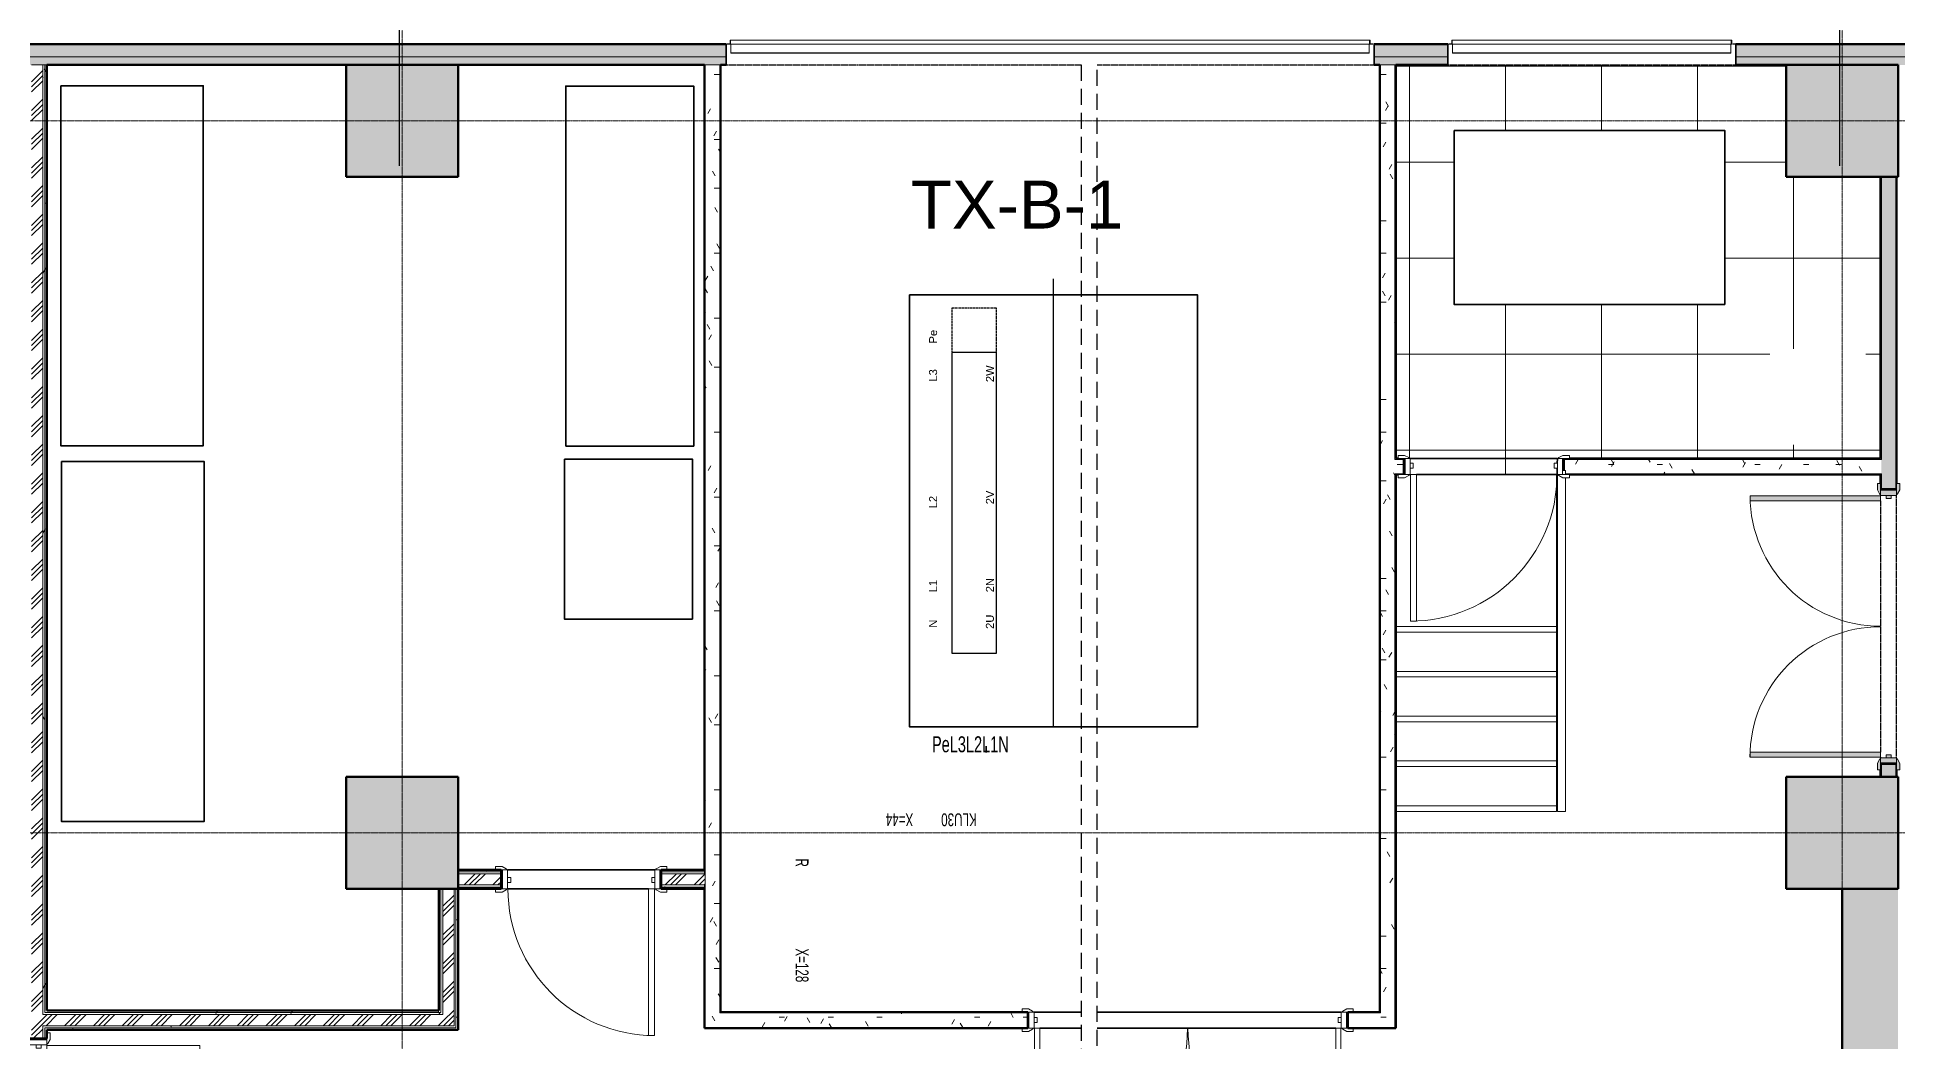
# Model space of a CAD drawing. Header units: millimetres. Extents: x -18178 to 96133, y -22425 to 61598.
# Drawn here: x 45350 to 56978, y 49225 to 55503 of the extents above; entities that cross this region are included whole.
import ezdxf
from ezdxf.enums import TextEntityAlignment as Align

# ---------------------------------------------------------------- set-up
doc = ezdxf.new("R2010")
doc.units = ezdxf.units.MM
for name, pattern in [('Centre', [10, 6, -1.25, 1.5, -1.25]), ('DASHDOT', [25.4, 12.7, -6.35, 0, -6.35]), ('Demolished', [4.8, 3.2, -1.6]), ('Demolished_2_', [7.14375, 4.7625, -2.38125]), ('HIDDEN', [9.525, 6.35, -3.175]), ('HIDDEN2', [0.1875, 0.125, -0.0625]), ('Overhead', [3.96875, 2.38125, -1.5875])]:
    doc.linetypes.add(name, pattern=pattern)
for name, color, linetype, lineweight, true_color in [('A-DOOR', 7, 'Continuous', 9, 0x7f7f7f), ('A-DOOR-FRAM', 7, 'Continuous', 9, 0x7f7f7f), ('A-FLOR', 7, 'Continuous', 9, 0x7f7f7f), ('A-FLOR-PATT', 7, 'Continuous', 9, 0x7f7f7f), ('A-WALL', 7, 'Continuous', 9, 0x7f7f7f), ('A-WALL-PATT', 7, 'Continuous', 18, 0x7f7f7f), ('I-WALL', 7, 'Continuous', 9, 0x7f7f7f), ('S-COLS', 7, 'Continuous', 9, 0x7f7f7f), ('S-STRS', 7, 'Continuous', 9, 0x7f7f7f)]:
    doc.layers.add(name, color=color, linetype=linetype, lineweight=lineweight, true_color=true_color)
for name, color, linetype, lineweight in [('A-FLOR-HRAL', 7, 'Demolished', 9), ('A-GLAZ', 7, 'Continuous', 9), ('E-ELEC-EQPM', 7, 'Continuous', 35), ('S-GRID', 7, 'Continuous', 9)]:
    doc.layers.add(name, color=color, linetype=linetype, lineweight=lineweight)
for name, color, linetype in [('EAE-BB-B-IN-001-KXA 3200A', 30, 'Continuous'), ('eae-bb-mım.', 7, 'Continuous'), ('EAE-LVP-PANEL', 40, 'Continuous'), ('EAE-TX-TRF-B-1', 7, 'Continuous')]:
    doc.layers.add(name, color=color, linetype=linetype)
doc.styles.get("Standard").update_dxf_attribs({"font": 'arial.ttf'})
pattern_1 = [(0, (0, 0), (406.4, 101.6), [33.528, -271.272, 33.528, -271.272, -1625.6]), (0, (0, 0), (406.4, 101.6), [-609.6, 33.528, -576.072, 33.528, -271.272, -711.2]), (0, (0, 0), (406.4, 101.6), [-1524, 33.528, -169.672, 33.528, -474.472]), (120, (152.4, 50.8), (-291.18818, 301.15272), [33.528, -271.272, 33.528, -271.272, -1625.6]), (120, (152.4, 50.8), (-291.18818, 301.15272), [-609.6, 33.528, -576.072, 33.528, -271.272, -711.2]), (120, (152.4, 50.8), (-291.18818, 301.15272), [-1524, 33.528, -169.672, 33.528, -474.472]), (240, (203.2, 254), (-115.21182, -402.75272), [33.528, -271.272, 33.528, -271.272, -1625.6]), (240, (203.2, 254), (-115.21182, -402.75272), [-609.6, 33.528, -576.072, 33.528, -271.272, -711.2]), (240, (203.2, 254), (-115.21182, -402.75272), [-1524, 33.528, -169.672, 33.528, -474.472])]
pattern_2 = [(0, (0, 0), (812.8, 203.2), [67.056, -542.544, 67.056, -542.544, -3251.2]), (0, (0, 0), (812.8, 203.2), [-1219.2, 67.056, -1152.144, 67.056, -542.544, -1422.4]), (0, (0, 0), (812.8, 203.2), [-3048, 67.056, -339.344, 67.056, -948.944]), (120, (304.8, 101.6), (-582.37636, 602.30545), [67.056, -542.544, 67.056, -542.544, -3251.2]), (120, (304.8, 101.6), (-582.37636, 602.30545), [-1219.2, 67.056, -1152.144, 67.056, -542.544, -1422.4]), (120, (304.8, 101.6), (-582.37636, 602.30545), [-3048, 67.056, -339.344, 67.056, -948.944]), (240, (406.4, 508), (-230.42364, -805.50545), [67.056, -542.544, 67.056, -542.544, -3251.2]), (240, (406.4, 508), (-230.42364, -805.50545), [-1219.2, 67.056, -1152.144, 67.056, -542.544, -1422.4]), (240, (406.4, 508), (-230.42364, -805.50545), [-3048, 67.056, -339.344, 67.056, -948.944])]
pattern_3 = [(45, (0, 0), (-89.80256, 89.80256), []), (45, (31.75, 0), (0, 179.60512), []), (45, (-31.75, 0), (0, 179.60512), [])]

# ---------------------------------------------------------------- blocks, each defined once
blk = doc.blocks.new('Double leaf fire resistant solid steel door - 1600W x 2400H mm-1298319-Busbar Distribution First Floor  Layout - Phase 1')
at = {"layer": 'A-DOOR', "lineweight": 18, "true_color": 0xf2f2f2}
h = blk.add_hatch(color=7, dxfattribs=at)
h.paths.add_polyline_path([(817, 58), (817, 865), (785, 865), (785, 50), (817, 50)], flags=0)
h.paths.add_polyline_path([(-785, 58), (-785, 865), (-817, 865), (-817, 50), (-785, 50)], flags=0)
h = blk.add_hatch(color=7, dxfattribs=at)
h.paths.add_polyline_path([(895, 70), (855, 70), (829, 56), (825, 50), (895, 50), (895, 58)], flags=0)
h.paths.add_polyline_path([(-825, 50), (-833, 58), (-855, 70), (-895, 70), (-895, 50)], flags=0)
h = blk.add_hatch(color=7, dxfattribs=at)
h.paths.add_polyline_path([(895, -70), (895, -50), (825, -50), (829, -56), (855, -70)], flags=0)
h.paths.add_polyline_path([(-825, -50), (-895, -50), (-895, -70), (-855, -70), (-829, -56)], flags=0)
at = {"layer": 'A-DOOR-FRAM', "lineweight": 18, "true_color": 0xf2f2f2}
h = blk.add_hatch(color=7, dxfattribs=at)
h.paths.add_polyline_path([(852, 50), (820, 50), (820, -50), (852, -50)], flags=0)
h.paths.add_polyline_path([(-820, 50), (-852, 50), (-852, -50), (-820, -50)], flags=0)
h = blk.add_hatch(color=7, dxfattribs=at)
h.paths.add_polyline_path([(820, -17), (820, 15), (801, 15), (801, -17)], flags=0)
h.paths.add_polyline_path([(-801, -17), (-801, 15), (-820, 15), (-820, -17)], flags=0)
at = {"layer": 'A-DOOR', "color": 254, "true_color": 0xcccccc}
for p, q in [((-785, 865), (-817, 865)), ((-817, 865), (-817, 50)), ((-785, 50), (-785, 865)), ((817, 865), (785, 865)), ((785, 865), (785, 50)), ((817, 50), (817, 865)), ((-855, 70), (-895, 70)), ((-895, 70), (-895, 50)), ((-895, 50), (-825, 50)), ((-829, 56), (-855, 70)), ((-817, 50), (-785, 50)), ((785, 50), (817, 50)), ((825, 50), (895, 50)), ((855, 70), (829, 56)), ((895, 70), (855, 70)), ((895, 50), (895, 70)), ((-895, -50), (-895, -70)), ((-825, -50), (-895, -50)), ((-895, -70), (-855, -70)), ((-855, -70), (-829, -56)), ((895, -50), (825, -50)), ((829, -56), (855, -70)), ((855, -70), (895, -70)), ((895, -70), (895, -50))]:
    blk.add_line(p, q, dxfattribs=at)
at = {"layer": 'A-DOOR', "color": 254, "lineweight": 18, "true_color": 0xcccccc}
for p, q in [((-785, 865), (-817, 865)), ((-817, 865), (-817, 50)), ((-785, 50), (-785, 865)), ((785, 50), (785, 865)), ((785, 865), (817, 865)), ((817, 865), (817, 50)), ((-817, 50), (-785, 50)), ((817, 50), (785, 50))]:
    blk.add_line(p, q, dxfattribs=at)
at = {"layer": 'A-DOOR', "color": 254, "true_color": 0xe5e5e5}
for centre, radius, start, end in [((-817, 50), 816, 360, 90), ((817, 50), 815, 90, 180)]:
    blk.add_arc(centre, radius, start, end, dxfattribs=at)
at = {"layer": 'A-DOOR', "color": 254, "true_color": 0xcccccc}
for centre, start, end in [((-833, 49), 7.125, 60.2551), ((833, 49), 119.7449, 172.875), ((-833, -49), 299.7449, 352.875), ((833, -49), 187.125, 240.2551)]:
    blk.add_arc(centre, 8.06, start, end, dxfattribs=at)
at = {"layer": 'A-DOOR-FRAM', "color": 254, "lineweight": 18, "true_color": 0xcccccc}
for p, q in [((-820, 50), (-852, 50)), ((-852, 50), (-852, -50)), ((-820, -50), (-820, 50)), ((-801, 15), (-820, 15)), ((-820, 15), (-820, -17)), ((-801, -17), (-801, 15)), ((801, 15), (801, -17)), ((820, 15), (801, 15)), ((852, 50), (820, 50)), ((820, 50), (820, -50)), ((820, -17), (820, 15)), ((852, -50), (852, 50)), ((-852, -50), (-820, -50)), ((-820, -17), (-801, -17)), ((801, -17), (820, -17)), ((820, -50), (852, -50))]:
    blk.add_line(p, q, dxfattribs=at)
blk = doc.blocks.new('STR-Conc-Precast Rectangular Column Nwt - 700 x 700 mm-1105278-Busbar Distribution First Floor  Layout - Phase 1')
at = {"layer": 'S-COLS', "lineweight": 35, "true_color": 0xf2f2f2}
blk.add_hatch(color=7, dxfattribs=at).paths.add_polyline_path([(350, 350), (-350, 350), (-350, -350), (350, -350)], flags=0)
at = {"layer": 'S-COLS', "color": 254, "lineweight": 50, "true_color": 0xcccccc}
for p, q in [((350, 350), (-350, 350)), ((-350, 350), (-350, -350)), ((350, -350), (350, 350)), ((-350, -350), (350, -350))]:
    blk.add_line(p, q, dxfattribs=at)
blk = doc.blocks.new('STR-Conc-Precast Rectangular Column Nwt - 700 x 700 mm-835840-Busbar Distribution First Floor  Layout - Phase 1')
at = {"layer": 'S-COLS', "lineweight": 35, "true_color": 0xf2f2f2}
blk.add_hatch(color=7, dxfattribs=at).paths.add_polyline_path([(227, 350), (-350, 350), (-350, -350), (350, -350), (350, 350)], flags=0)
at = {"layer": 'S-COLS', "color": 254, "lineweight": 50, "true_color": 0xcccccc}
for p, q in [((350, 350), (-350, 350)), ((-350, 350), (-350, -350)), ((350, -350), (350, 350)), ((-350, -350), (350, -350))]:
    blk.add_line(p, q, dxfattribs=at)
blk = doc.blocks.new('Double leaf fire resistant solid steel door - 2000W x 2700H mm EI30-1298318-Busbar Distribution First Floor  Layout - Phase 1')
at = {"layer": 'A-DOOR', "color": 253, "lineweight": 18, "true_color": 0xaaaaaa}
for p, q in [((-925, 1015.5), (-957.1, 1015.5)), ((-957, 1015.5), (-957, 60)), ((-925, 60), (-925, 1015.5)), ((925, 60), (925, 1015.5)), ((925, 1015.5), (957, 1015.5)), ((957, 1015.5), (957, 60)), ((-957, 60), (-925, 60)), ((957, 60), (925, 60))]:
    blk.add_line(p, q, dxfattribs=at)
at = {"layer": 'A-DOOR', "color": 253, "true_color": 0xaaaaaa}
for p, q in [((-925, 1015.5), (-957, 1015.5)), ((-957, 1015.5), (-957, 60)), ((-925, 60), (-925, 1015.5)), ((957, 1015.5), (925, 1015.5)), ((925, 1015.5), (925, 60)), ((957, 60), (957, 1015.5)), ((-995, 80), (-1035, 80)), ((-1035, 80), (-1035, 60)), ((-1000, 60), (-965, 60)), ((-969, 66), (-995, 80)), ((-957, 60), (-925, 60)), ((925, 60), (957, 60)), ((965, 60), (1000, 60)), ((995, 80), (969, 66)), ((1035, 80), (995, 80)), ((1035, 60), (1035, 80)), ((-1035, -60), (-1035, -80)), ((-1035, -80), (-995, -80)), ((-965, -60), (-1000, -60)), ((-995, -80), (-969, -66)), ((1000, -60), (965, -60)), ((969, -66), (995, -80)), ((995, -80), (1035, -80)), ((1035, -80), (1035, -60))]:
    blk.add_line(p, q, dxfattribs=at)
for centre, radius, start, end in [((-957.1, 60), 955.5, 360, 90), ((957, 60), 955.5, 90, 180), ((-973, 59), 8.06, 7.12502, 60.25512), ((973, 59), 8.06, 119.74488, 172.87498), ((-973, -59), 8.06, 299.74488, 352.87498), ((973, -59), 8.06, 187.12502, 240.25512)]:
    blk.add_arc(centre, radius, start, end, dxfattribs=at)
at = {"layer": 'A-DOOR-FRAM', "color": 253, "lineweight": 18, "true_color": 0xaaaaaa}
for p, q in [((-960, 60), (-992, 60)), ((-992, 60), (-992, -60)), ((-960, -60), (-960, 60)), ((-941, 25), (-960, 25)), ((-960, 25), (-960, -7)), ((-941, -7), (-941, 25)), ((941, 25), (941, -7)), ((960, 25), (941, 25)), ((992, 60), (960, 60)), ((960, 60), (960, -60)), ((960, -7), (960, 25)), ((992, -60), (992, 60)), ((-992, -60), (-960, -60)), ((-960, -7), (-941, -7)), ((941, -7), (960, -7)), ((960, -60), (992, -60))]:
    blk.add_line(p, q, dxfattribs=at)
blk = doc.blocks.new('Double leaf fire resistant solid steel door - 2000W x 2700H mm EI90-1298330-Busbar Distribution First Floor  Layout - Phase 1')
at = {"layer": 'A-DOOR', "color": 253, "lineweight": 18, "true_color": 0xaaaaaa}
for p, q in [((-925, 1005.5), (-957.1, 1005.5)), ((-957, 1005.5), (-957, 50)), ((-925, 50), (-925, 1005.5)), ((925, 50), (925, 1005.5)), ((925, 1005.5), (957, 1005.5)), ((957, 1005.5), (957, 50)), ((-957, 50), (-925, 50)), ((957, 50), (925, 50))]:
    blk.add_line(p, q, dxfattribs=at)
at = {"layer": 'A-DOOR', "color": 253, "true_color": 0xaaaaaa}
for p, q in [((-925, 1005.5), (-957, 1005.5)), ((-957, 1005.5), (-957, 50)), ((-925, 50), (-925, 1005.5)), ((957, 1005.5), (925, 1005.5)), ((925, 1005.5), (925, 50)), ((957, 50), (957, 1005.5)), ((-995, 70), (-1035, 70)), ((-1035, 70), (-1035, 50)), ((-1000, 50), (-965, 50)), ((-969, 56), (-995, 70)), ((-957, 50), (-925, 50)), ((925, 50), (957, 50)), ((965, 50), (1000, 50)), ((995, 70), (969, 56)), ((1035, 70), (995, 70)), ((1035, 50), (1035, 70)), ((-1035, -50), (-1035, -70)), ((-1035, -70), (-995, -70)), ((-965, -50), (-1000, -50)), ((-995, -70), (-969, -56)), ((1000, -50), (965, -50)), ((969, -56), (995, -70)), ((995, -70), (1035, -70)), ((1035, -70), (1035, -50))]:
    blk.add_line(p, q, dxfattribs=at)
for centre, radius, start, end in [((-957.1, 50), 955.5, 360, 90), ((957, 50), 955.5, 90, 180), ((-973, 49), 8.06, 7.12502, 60.25512), ((973, 49), 8.06, 119.74488, 172.87498), ((-973, -49), 8.06, 299.74488, 352.87498), ((973, -49), 8.06, 187.12502, 240.25512)]:
    blk.add_arc(centre, radius, start, end, dxfattribs=at)
at = {"layer": 'A-DOOR-FRAM', "color": 253, "lineweight": 18, "true_color": 0xaaaaaa}
for p, q in [((-960, 50), (-992, 50)), ((-992, 50), (-992, -50)), ((-960, -50), (-960, 50)), ((-941, 15), (-960, 15)), ((-960, 15), (-960, -17)), ((-941, -17), (-941, 15)), ((941, 15), (941, -17)), ((960, 15), (941, 15)), ((992, 50), (960, 50)), ((960, 50), (960, -50)), ((960, -17), (960, 15)), ((992, -50), (992, 50)), ((-992, -50), (-960, -50)), ((-960, -17), (-941, -17)), ((941, -17), (960, -17)), ((960, -50), (992, -50))]:
    blk.add_line(p, q, dxfattribs=at)
blk = doc.blocks.new('Single leaf fire resistant solid steel door - 1000W x 2700H mm EI30-1314637-Busbar Distribution First Floor  Layout - Phase 1')
at = {"layer": 'A-DOOR', "color": 253, "true_color": 0xaaaaaa}
for p, q in [((-535, 80), (-495, 80)), ((-535, 60), (-535, 80)), ((-465, 60), (-500, 60)), ((-495, 80), (-469, 66)), ((500, 60), (465, 60)), ((469, 66), (495, 80)), ((495, 80), (535, 80)), ((535, 80), (535, 60)), ((-535, -80), (-535, -60)), ((-495, -80), (-535, -80)), ((-500, -60), (-465, -60)), ((-469, -66), (-495, -80)), ((465, -60), (500, -60)), ((495, -80), (469, -66)), ((535, -80), (495, -80)), ((535, -60), (535, -80))]:
    blk.add_line(p, q, dxfattribs=at)
at = {"layer": 'A-DOOR', "color": 253, "lineweight": 18, "true_color": 0xaaaaaa}
for p, q in [((420, -60), (458, -60)), ((420, -976), (420, -60)), ((420, -60), (420, -976)), ((458, -60), (420, -60)), ((458, -60), (458, -976)), ((458, -976), (458, -60)), ((458, -976), (420, -976)), ((420, -976), (458, -976))]:
    blk.add_line(p, q, dxfattribs=at)
at = {"layer": 'A-DOOR', "color": 253, "true_color": 0xaaaaaa}
for centre, radius, start, end in [((-473, 59), 8.06, 7.125, 60.2551), ((473, 59), 8.06, 119.7449, 172.875), ((-473, -59), 8.06, 299.7449, 352.875), ((458, -60), 916, 180, 270), ((473, -59), 8.06, 187.125, 240.2551)]:
    blk.add_arc(centre, radius, start, end, dxfattribs=at)
at = {"layer": 'A-DOOR-FRAM', "color": 253, "lineweight": 18, "true_color": 0xaaaaaa}
for p, q in [((-492, 60), (-460, 60)), ((-492, -60), (-492, 60)), ((-460, 60), (-460, -60)), ((-460, 12), (-441, 12)), ((-460, -20), (-460, 12)), ((-441, 12), (-441, -20)), ((441, 12), (460, 12)), ((441, -20), (441, 12)), ((460, 60), (492, 60)), ((460, -60), (460, 60)), ((460, 12), (460, -20)), ((492, 60), (492, -60)), ((-460, -60), (-492, -60)), ((-441, -20), (-460, -20)), ((460, -20), (441, -20)), ((492, -60), (460, -60))]:
    blk.add_line(p, q, dxfattribs=at)
blk = doc.blocks.new('Single leaf fire resistant solid steel door - 1000W x 2700H mm EI90-1314613-Busbar Distribution First Floor  Layout - Phase 1')
at = {"layer": 'A-DOOR', "color": 253, "lineweight": 18, "true_color": 0xaaaaaa}
for p, q in [((420, 966), (420, 50)), ((458, 966), (420, 966)), ((420, 50), (420, 966)), ((420, 966), (458, 966)), ((458, 50), (458, 966)), ((458, 966), (458, 50)), ((420, 50), (458, 50)), ((458, 50), (420, 50))]:
    blk.add_line(p, q, dxfattribs=at)
at = {"layer": 'A-DOOR', "color": 253, "true_color": 0xaaaaaa}
for p, q in [((-495, 70), (-535, 70)), ((-535, 70), (-535, 50)), ((-535, 50), (-465, 50)), ((-469, 56), (-495, 70)), ((465, 50), (535, 50)), ((495, 70), (469, 56)), ((535, 70), (495, 70)), ((535, 50), (535, 70)), ((-535, -50), (-535, -70)), ((-465, -50), (-535, -50)), ((-535, -70), (-495, -70)), ((-495, -70), (-469, -56)), ((535, -50), (465, -50)), ((469, -56), (495, -70)), ((495, -70), (535, -70)), ((535, -70), (535, -50))]:
    blk.add_line(p, q, dxfattribs=at)
for centre, radius, start, end in [((458, 50), 916, 90, 180), ((-473, 49), 8.06, 7.125, 60.2551), ((473, 49), 8.06, 119.7449, 172.875), ((-473, -49), 8.06, 299.7449, 352.875), ((473, -49), 8.06, 187.125, 240.2551)]:
    blk.add_arc(centre, radius, start, end, dxfattribs=at)
at = {"layer": 'A-DOOR-FRAM', "color": 253, "lineweight": 18, "true_color": 0xaaaaaa}
for p, q in [((-460, 50), (-492, 50)), ((-492, 50), (-492, -50)), ((-460, -50), (-460, 50)), ((-441, 10), (-460, 10)), ((-460, 10), (-460, -22)), ((-441, -22), (-441, 10)), ((460, 10), (441, 10)), ((441, 10), (441, -22)), ((460, 50), (460, -50)), ((492, 50), (460, 50)), ((460, -22), (460, 10)), ((492, -50), (492, 50)), ((-492, -50), (-460, -50)), ((-460, -22), (-441, -22)), ((441, -22), (460, -22)), ((460, -50), (492, -50))]:
    blk.add_line(p, q, dxfattribs=at)
blk = doc.blocks.new('L01_Grilled Window - 4300x4000mm-958528-Busbar Distribution First Floor  Layout - Phase 1')
at = {"layer": 'A-GLAZ', "color": 253, "lineweight": 18, "true_color": 0xaaaaaa}
for p, q in [((-1997, 90), (-2000, 90)), ((-2000, 90), (-2000, 65)), ((-1997, 65), (-1997, 90)), ((1997, 90), (-1997, 90)), ((-1995, 11), (-1995, 65)), ((-1995, 65), (1995, 65)), ((-1995, 8), (-1995, 11)), ((-1995, 11), (1995, 11)), ((-1995, 8), (1995, 8)), ((1995, 65), (1995, 11)), ((1995, 11), (1995, 8)), ((1997, 90), (1997, 65)), ((2000, 90), (1997, 90)), ((2000, 65), (2000, 90))]:
    blk.add_line(p, q, dxfattribs=at)
blk = doc.blocks.new('L01_Grilled Window - 1750x3050mm-958661-Busbar Distribution First Floor  Layout - Phase 1')
at = {"layer": 'A-GLAZ', "color": 253, "lineweight": 18, "true_color": 0xaaaaaa}
for p, q in [((-875, -90), (-875, -65)), ((-872, -90), (-875, -90)), ((-872, -65), (-872, -90)), ((872, -90), (-872, -90)), ((-870, -11), (-870, -8)), ((870, -8), (-870, -8)), ((-870, -65), (-870, -11)), ((870, -11), (-870, -11)), ((870, -65), (-870, -65)), ((870, -8), (870, -11)), ((870, -11), (870, -65)), ((872, -90), (872, -65)), ((875, -90), (872, -90)), ((875, -65), (875, -90))]:
    blk.add_line(p, q, dxfattribs=at)
blk = doc.blocks.new('Railing - Railing-1463053-Busbar Distribution First Floor  Layout - Phase 1')
at = {"layer": 'A-FLOR-HRAL', "color": 253, "linetype": 'Continuous', "true_color": 0xaaaaaa}
for p, q in [((64820, 52122), (64820, 52846)), ((64852, 52871), (64870, 52871)), ((64870, 52846), (64870, 52871)), ((64870, 52122), (64870, 52826)), ((64820, 51861), (64820, 52122)), ((64870, 51861), (64870, 52122)), ((64820, 50741), (64820, 51861)), ((64870, 50741), (64870, 51861)), ((64870, 50741), (64820, 50741))]:
    blk.add_line(p, q, dxfattribs=at)
blk = doc.blocks.new('IL021-ARP-ZZ-XX-M3-J-A-0001_rvt-1-Busbar Distribution First Floor  Layout - Phase 1')
at = {"layer": 'A-FLOR-PATT', "true_color": 0xd2d2d2}
h = blk.add_hatch(dxfattribs=at)
h.set_pattern_fill('FP_4', color=254, style=0, pattern_type=2)
h.set_pattern_definition([(270, (65325, 54121), (600, 4e-14), []), (0, (65325, 54121), (0, 600), [])])
h.paths.add_polyline_path([(64801, 52846), (64818, 52846), (64819, 52886), (64801, 52886), (64801, 52918), (64819, 52918), (64820, 52946), (64825, 52946), (64829, 52952), (64855, 52966), (64895, 52966), (64895, 52946), (66840, 52946), (66840, 54706), (66249, 54706), (66249, 55406), (63810, 55404), (63810, 52946), (63825, 52946), (63825, 52966), (63868, 52964), (63891, 52952), (63895, 52946), (63900, 52946), (63902, 52918), (63919, 52918), (63919, 52886), (63900, 52886), (63902, 52846), (64349, 52846)], flags=0)
h.paths.add_polyline_path([(66148, 53031), (66148, 53631), (66748, 53631), (66748, 53031)], flags=0)
h.paths.add_polyline_path([(64349, 53909), (64174, 53909), (64174, 54996), (65866, 54996), (65866, 53909), (64424, 53909)], flags=0)
at = {"layer": 'A-WALL-PATT', "lineweight": 25, "true_color": 0xf2f2f2}
h = blk.add_hatch(color=7, dxfattribs=at)
h.paths.add_polyline_path([(68450, 55456), (68530, 55456), (68530, 55536), (65935, 55536), (65935, 55456), (67085, 55456)], flags=0)
h.paths.add_polyline_path([(64135, 55456), (64135, 55536), (63675, 55536), (63675, 55456), (64007, 55456)], flags=0)
h.paths.add_polyline_path([(58878, 55456), (59625, 55456), (59625, 55536), (46975, 55536), (46975, 55456), (56142, 55456)], flags=0)
h.paths.add_polyline_path([(44516, 55456), (45025, 55456), (45025, 55536), (10025, 55536), (10025, 55456), (43832, 55456)], flags=0)
at = {"layer": 'A-WALL-PATT', "lineweight": 5, "true_color": 0xf2f2f2}
h = blk.add_hatch(color=7, dxfattribs=at)
h.paths.add_polyline_path([(68400, 55406), (68450, 55406), (68450, 55456), (65935, 55456), (65935, 55406), (67085, 55406)], flags=0)
h.paths.add_polyline_path([(63715, 55406), (64135, 55406), (64135, 55456), (63675, 55456), (63675, 55406), (63710, 55406)], flags=0)
h.paths.add_polyline_path([(59495, 55406), (59625, 55406), (59625, 55456), (46975, 55456), (46975, 55406), (59490, 55406)], flags=0)
h.paths.add_polyline_path([(43540, 55406), (45025, 55406), (45025, 55456), (10075, 55456), (10075, 55406), (42465, 55406)], flags=0)
at = {"layer": 'A-WALL-PATT', "lineweight": 9, "true_color": 0xd2d2d2}
h = blk.add_hatch(dxfattribs=at)
h.set_pattern_fill('FP_3', color=254, style=0, pattern_type=2)
h.set_pattern_definition(pattern_3)
h.paths.add_polyline_path([(55285, 44611), (55355, 44611), (55355, 47171), (55285, 47171), (55285, 44623)], flags=0)
h.paths.add_polyline_path([(55355, 47241), (55355, 47316), (55285, 47316), (55285, 47241)], flags=0)
h.paths.add_polyline_path([(55285, 49321), (55355, 49321), (55355, 55406), (55285, 55406), (55285, 49418)], flags=0)
at = {"layer": 'A-WALL-PATT', "lineweight": 9, "true_color": 0xaaaaaa}
h = blk.add_hatch(dxfattribs=at)
h.set_pattern_fill('FP_2', color=253, style=0, pattern_type=2)
h.set_pattern_definition(pattern_2)
h.paths.add_polyline_path([(55367, 44623), (55367, 47158), (55355, 47158), (55355, 44623)], flags=0)
h.paths.add_polyline_path([(55367, 47253), (55367, 47316), (55355, 47316), (55355, 47253)], flags=0)
h.paths.add_polyline_path([(55355, 49321), (55367, 49321), (55367, 49401), (55355, 49401)], flags=0)
h.paths.add_polyline_path([(55367, 49471), (55367, 55406), (55355, 55406), (55355, 49471)], flags=0)
h = blk.add_hatch(dxfattribs=at)
h.set_pattern_fill('FP_2', color=253, style=0, pattern_type=2)
h.set_pattern_definition(pattern_2)
h.paths.add_polyline_path([(55380, 44636), (55380, 47146), (55367, 47146), (55367, 44636)], flags=0)
h.paths.add_polyline_path([(55367, 47266), (55380, 47266), (55379, 47316), (55367, 47316)], flags=0)
h.paths.add_polyline_path([(55380, 49321), (55380, 49388), (55367, 49388), (55367, 49321)], flags=0)
h.paths.add_polyline_path([(55380, 49483), (55380, 55406), (55367, 55406), (55367, 49483)], flags=0)
at = {"layer": 'A-WALL-PATT', "lineweight": 9, "true_color": 0xd2d2d2}
h = blk.add_hatch(dxfattribs=at)
h.set_pattern_fill('FP_1', color=254, style=0, pattern_type=2)
h.set_pattern_definition(pattern_1)
h.paths.add_polyline_path([(59562, 49481), (59585, 49481), (59585, 55406), (59495, 55406), (59495, 49481)], flags=0)
h = blk.add_hatch(dxfattribs=at)
h.set_pattern_fill('FP_1', color=254, style=0, pattern_type=2)
h.set_pattern_definition(pattern_1)
h.paths.add_polyline_path([(63805, 49391), (63805, 55406), (63715, 55406), (63715, 49391)], flags=0)
at = {"layer": 'A-WALL-PATT', "lineweight": 5, "true_color": 0xf2f2f2}
h = blk.add_hatch(color=7, dxfattribs=at)
h.paths.add_polyline_path([(66845, 50956), (66935, 50956), (66935, 51036), (66845, 51036)], flags=0)
h.paths.add_polyline_path([(66845, 52756), (66935, 52756), (66935, 54706), (66845, 54706), (66845, 52851)], flags=0)
at = {"layer": 'A-WALL-PATT', "lineweight": 9, "true_color": 0xd2d2d2}
h = blk.add_hatch(dxfattribs=at)
h.set_pattern_fill('FP_1', color=254, style=0, pattern_type=2)
h.set_pattern_definition(pattern_1)
h.paths.add_polyline_path([(66845, 52851), (66845, 52941), (64860, 52941), (64860, 52871), (64870, 52871), (64870, 52851), (66840, 52851)], flags=0)
h.paths.add_polyline_path([(63810, 52851), (63860, 52851), (63860, 52941), (63805, 52941), (63805, 52851)], flags=0)
at = {"layer": 'A-WALL-PATT', "lineweight": 9, "true_color": 0xaaaaaa}
h = blk.add_hatch(dxfattribs=at)
h.set_pattern_fill('FP_2', color=253, style=0, pattern_type=2)
h.set_pattern_definition(pattern_2)
h.paths.add_polyline_path([(58194, 50363), (58220, 50363), (58220, 50376), (57950, 50376), (57950, 50363)], flags=0)
h.paths.add_polyline_path([(59220, 50363), (59490, 50363), (59490, 50376), (59220, 50376)], flags=0)
h = blk.add_hatch(dxfattribs=at)
h.set_pattern_fill('FP_2', color=253, style=0, pattern_type=2)
h.set_pattern_definition(pattern_2)
h.paths.add_polyline_path([(57950, 50351), (58220, 50351), (58220, 50363), (57950, 50363)], flags=0)
h.paths.add_polyline_path([(59490, 50351), (59490, 50363), (59220, 50363), (59220, 50351)], flags=0)
at = {"layer": 'A-WALL-PATT', "lineweight": 9, "true_color": 0xd2d2d2}
h = blk.add_hatch(dxfattribs=at)
h.set_pattern_fill('FP_3', color=254, style=0, pattern_type=2)
h.set_pattern_definition(pattern_3)
h.paths.add_polyline_path([(58194, 50281), (58220, 50281), (58220, 50351), (57950, 50351), (57950, 50281)], flags=0)
h.paths.add_polyline_path([(59490, 50281), (59495, 50281), (59495, 50351), (59220, 50351), (59220, 50281)], flags=0)
at = {"layer": 'A-WALL-PATT', "lineweight": 9, "true_color": 0xaaaaaa}
h = blk.add_hatch(dxfattribs=at)
h.set_pattern_fill('FP_2', color=253, style=0, pattern_type=2)
h.set_pattern_definition(pattern_2)
h.paths.add_polyline_path([(57830, 49483), (57842, 49483), (57841, 50256), (57830, 50256), (57830, 49496)], flags=0)
h = blk.add_hatch(dxfattribs=at)
h.set_pattern_fill('FP_2', color=253, style=0, pattern_type=2)
h.set_pattern_definition(pattern_2)
h.paths.add_polyline_path([(57842, 49471), (57855, 49471), (57854, 50256), (57842, 50256), (57842, 49483)], flags=0)
at = {"layer": 'A-WALL-PATT', "lineweight": 9, "true_color": 0xd2d2d2}
h = blk.add_hatch(dxfattribs=at)
h.set_pattern_fill('FP_3', color=254, style=0, pattern_type=2)
h.set_pattern_definition(pattern_3)
h.paths.add_polyline_path([(57925, 49401), (57923, 50256), (57855, 50256), (57855, 49401)], flags=0)
at = {"layer": 'A-WALL-PATT', "lineweight": 9, "true_color": 0xaaaaaa}
h = blk.add_hatch(dxfattribs=at)
h.set_pattern_fill('FP_2', color=253, style=0, pattern_type=2)
h.set_pattern_definition(pattern_2)
h.paths.add_polyline_path([(57937, 49376), (57950, 49376), (57950, 50256), (57937, 50256), (57937, 49388)], flags=0)
h = blk.add_hatch(dxfattribs=at)
h.set_pattern_fill('FP_2', color=253, style=0, pattern_type=2)
h.set_pattern_definition(pattern_2)
h.paths.add_polyline_path([(59220, 50268), (59490, 50268), (59490, 50281), (59220, 50281)], flags=0)
h.paths.add_polyline_path([(58194, 50268), (58220, 50268), (58220, 50281), (57950, 50281), (57950, 50268)], flags=0)
h = blk.add_hatch(dxfattribs=at)
h.set_pattern_fill('FP_2', color=253, style=0, pattern_type=2)
h.set_pattern_definition(pattern_2)
h.paths.add_polyline_path([(58220, 50256), (58220, 50268), (57950, 50268), (57950, 50256), (58194, 50256)], flags=0)
h.paths.add_polyline_path([(59490, 50256), (59490, 50268), (59220, 50268), (59220, 50256)], flags=0)
at = {"layer": 'A-WALL-PATT', "lineweight": 25, "true_color": 0xf2f2f2}
blk.add_hatch(color=7, dxfattribs=at).paths.add_polyline_path([(66600, 44956), (66950, 44956), (66950, 50256), (66600, 50256), (66600, 45676)], flags=0)
at = {"layer": 'A-WALL-PATT', "lineweight": 9, "true_color": 0xd2d2d2}
h = blk.add_hatch(dxfattribs=at)
h.set_pattern_fill('FP_3', color=254, style=0, pattern_type=2)
h.set_pattern_definition(pattern_3)
h.paths.add_polyline_path([(55355, 49401), (57855, 49401), (57855, 49471), (55355, 49471), (55355, 49418)], flags=0)
at = {"layer": 'A-WALL-PATT', "lineweight": 9, "true_color": 0xaaaaaa}
h = blk.add_hatch(dxfattribs=at)
h.set_pattern_fill('FP_2', color=253, style=0, pattern_type=2)
h.set_pattern_definition(pattern_2)
h.paths.add_polyline_path([(57842, 49471), (57842, 49483), (55367, 49483), (55367, 49471), (57830, 49471)], flags=0)
h = blk.add_hatch(dxfattribs=at)
h.set_pattern_fill('FP_2', color=253, style=0, pattern_type=2)
h.set_pattern_definition(pattern_2)
h.paths.add_polyline_path([(57830, 49483), (57830, 49496), (55380, 49496), (55380, 49483), (57510, 49483)], flags=0)
at = {"layer": 'A-WALL-PATT', "lineweight": 9, "true_color": 0xd2d2d2}
h = blk.add_hatch(dxfattribs=at)
h.set_pattern_fill('FP_1', color=254, style=0, pattern_type=2)
h.set_pattern_definition(pattern_1)
h.paths.add_polyline_path([(63510, 49391), (63715, 49391), (63715, 49481), (63510, 49481), (63510, 49418)], flags=0)
h.paths.add_polyline_path([(60246, 49391), (61510, 49391), (61510, 49481), (59495, 49481), (59495, 49391), (59562, 49391)], flags=0)
at = {"layer": 'A-WALL-PATT', "lineweight": 9, "true_color": 0xaaaaaa}
h = blk.add_hatch(dxfattribs=at)
h.set_pattern_fill('FP_2', color=253, style=0, pattern_type=2)
h.set_pattern_definition(pattern_2)
h.paths.add_polyline_path([(57830, 49388), (57925, 49388), (57925, 49401), (55367, 49401), (55367, 49388), (57510, 49388)], flags=0)
h = blk.add_hatch(dxfattribs=at)
h.set_pattern_fill('FP_2', color=253, style=0, pattern_type=2)
h.set_pattern_definition(pattern_2)
h.paths.add_polyline_path([(57830, 49376), (57937, 49376), (57937, 49388), (55380, 49388), (55380, 49376), (57510, 49376)], flags=0)
at = {"layer": 'I-WALL', "lineweight": 25, "true_color": 0xf2f2f2}
h = blk.add_hatch(color=7, dxfattribs=at)
h.paths.add_polyline_path([(66840, 50956), (66845, 50956), (66845, 51036), (66840, 51036), (66840, 51001)], flags=0)
h.paths.add_polyline_path([(66840, 52756), (66845, 52756), (66845, 52851), (66840, 52851), (66840, 52791)], flags=0)
h.paths.add_polyline_path([(66840, 52941), (66845, 52941), (66845, 54706), (66840, 54706), (66840, 52946)], flags=0)
at = {"layer": 'I-WALL', "lineweight": 5, "true_color": 0xf2f2f2}
h = blk.add_hatch(color=7, dxfattribs=at)
h.paths.add_polyline_path([(66935, 50956), (66940, 50956), (66940, 51036), (66935, 51036), (66935, 51001)], flags=0)
h.paths.add_polyline_path([(66940, 52756), (66940, 54706), (66935, 54706), (66935, 52756)], flags=0)
at = {"layer": 'A-FLOR', "color": 253, "lineweight": 35, "true_color": 0xaaaaaa}
for p, q in [((66249, 54706), (66249, 55406)), ((64819, 52918), (64820, 52946)), ((63940, 52846), (64818, 52846)), ((64818, 52846), (64819, 52886)), ((58260, 50376), (59180, 50376)), ((59140, 50256), (58260, 50256)), ((61550, 49486), (61845, 49486)), ((61945, 49486), (63470, 49486)), ((61553, 49386), (61550, 49386)), ((61845, 49386), (61585, 49386)), ((63435, 49386), (61945, 49386)), ((63470, 49386), (63467, 49386))]:
    blk.add_line(p, q, dxfattribs=at)
at = {"layer": 'A-WALL', "color": 254, "lineweight": 50, "true_color": 0xcccccc}
for p, q in [((59625, 55536), (46975, 55536)), ((64135, 55536), (63675, 55536)), ((68530, 55536), (65935, 55536)), ((55380, 55406), (57250, 55406)), ((57950, 55406), (59490, 55406)), ((59590, 55406), (59625, 55406)), ((63675, 55406), (63710, 55406)), ((63810, 55406), (64135, 55406)), ((65935, 55406), (66250, 55406))]:
    blk.add_line(p, q, dxfattribs=at)
at = {"layer": 'A-WALL', "color": 254, "lineweight": 35, "true_color": 0xe5e5e5}
for p, q in [((59625, 55471), (59625, 55536)), ((59625, 55456), (59625, 55471)), ((63675, 55536), (63675, 55471)), ((63675, 55471), (63675, 55456)), ((64135, 55471), (64135, 55536)), ((64135, 55456), (64135, 55471)), ((65935, 55536), (65935, 55471)), ((65935, 55471), (65935, 55456)), ((59625, 55406), (59625, 55456)), ((63675, 55456), (63675, 55406)), ((64135, 55406), (64135, 55456)), ((65935, 55456), (65935, 55406))]:
    blk.add_line(p, q, dxfattribs=at)
at = {"layer": 'A-WALL', "color": 253, "linetype": 'Demolished_2_', "lineweight": 25, "true_color": 0xaaaaaa}
for p, q in [((59655, 55536), (59625, 55536)), ((63675, 55536), (63645, 55536)), ((64165, 55536), (64135, 55536)), ((65935, 55536), (65905, 55536)), ((59625, 55406), (61845, 55406)), ((61945, 55406), (63675, 55406)), ((64135, 55406), (65935, 55406))]:
    blk.add_line(p, q, dxfattribs=at)
at = {"layer": 'A-WALL', "color": 253, "linetype": 'Demolished_2_', "true_color": 0xaaaaaa}
for p, q in [((59625, 55536), (59625, 55456)), ((63675, 55456), (63675, 55536)), ((64135, 55536), (64135, 55456)), ((65935, 55456), (65935, 55536)), ((59625, 55456), (59625, 55406)), ((63675, 55406), (63675, 55456)), ((64135, 55456), (64135, 55406)), ((65935, 55406), (65935, 55456))]:
    blk.add_line(p, q, dxfattribs=at)
at = {"layer": 'A-WALL', "color": 254, "lineweight": 18, "true_color": 0xcccccc}
for p, q in [((59625, 55456), (46975, 55456)), ((64135, 55456), (63675, 55456)), ((68450, 55456), (65935, 55456)), ((66845, 52941), (66845, 54706)), ((66935, 52756), (66935, 54706)), ((66845, 52756), (66845, 52851)), ((66845, 50956), (66845, 51036)), ((66935, 50956), (66935, 51036))]:
    blk.add_line(p, q, dxfattribs=at)
at = {"layer": 'A-WALL', "color": 253, "lineweight": 18, "true_color": 0xaaaaaa}
for p, q in [((55355, 55406), (55285, 55406)), ((55367, 55406), (55355, 55406)), ((55355, 55406), (55355, 49471)), ((55380, 55406), (55367, 55406)), ((55367, 55406), (55367, 49483)), ((59495, 55406), (59490, 55406)), ((59495, 50351), (59495, 55406)), ((59585, 55406), (59495, 55406)), ((59590, 55406), (59585, 55406)), ((59585, 49486), (59585, 55406)), ((63715, 55406), (63710, 55406)), ((63715, 49481), (63715, 55406)), ((63805, 55406), (63715, 55406)), ((63810, 55406), (63805, 55406)), ((63805, 52941), (63805, 55406)), ((63805, 52941), (63810, 52941)), ((63810, 52941), (63805, 52941)), ((63810, 52941), (63860, 52941)), ((64860, 52941), (66840, 52941)), ((66845, 52941), (66840, 52941)), ((63810, 52851), (63805, 52851)), ((63805, 49391), (63805, 52851)), ((63805, 52851), (63810, 52851)), ((63810, 52851), (63860, 52851)), ((64870, 52851), (66840, 52851)), ((66840, 52851), (66845, 52851)), ((58220, 50363), (57950, 50363)), ((58220, 50351), (57950, 50351)), ((59490, 50363), (59220, 50363)), ((59490, 50351), (59220, 50351)), ((59490, 50363), (59490, 50376)), ((59490, 50351), (59490, 50363)), ((59495, 50351), (59490, 50351)), ((59495, 50281), (59495, 50351)), ((59495, 50351), (59495, 50281)), ((57842, 49483), (57842, 50256)), ((57855, 49471), (57855, 50256)), ((57925, 49401), (57925, 50256)), ((57937, 49388), (57937, 50256)), ((58220, 50281), (57950, 50281)), ((58220, 50268), (57950, 50268)), ((59490, 50281), (59220, 50281)), ((59490, 50268), (59220, 50268)), ((59495, 50281), (59490, 50281)), ((59490, 50268), (59490, 50281)), ((59490, 50256), (59490, 50268)), ((59495, 49486), (59495, 50281)), ((55355, 49471), (55367, 49471)), ((55367, 49483), (55380, 49483)), ((55367, 49471), (55380, 49471)), ((55380, 49483), (57830, 49483)), ((55380, 49471), (57830, 49471)), ((57842, 49483), (57830, 49483)), ((57842, 49471), (57830, 49471)), ((57855, 49471), (57842, 49471)), ((59495, 49481), (59495, 49486)), ((59495, 49391), (59495, 49481)), ((59585, 49481), (59585, 49486)), ((59585, 49481), (61510, 49481)), ((63510, 49481), (63710, 49481)), ((63715, 49481), (63710, 49481)), ((55355, 49401), (55367, 49401)), ((55355, 49401), (55355, 49321)), ((55367, 49401), (55380, 49401)), ((55367, 49388), (55380, 49388)), ((55367, 49388), (55367, 49321)), ((55380, 49401), (57830, 49401)), ((55380, 49388), (57830, 49388)), ((57855, 49401), (57830, 49401)), ((57925, 49388), (57830, 49388)), ((57925, 49401), (57855, 49401)), ((57937, 49388), (57925, 49388)), ((59495, 49391), (61510, 49391)), ((63510, 49391), (63710, 49391)), ((63715, 49391), (63710, 49391)), ((63805, 49391), (63715, 49391))]:
    blk.add_line(p, q, dxfattribs=at)
at = {"layer": 'I-WALL', "color": 253, "lineweight": 50, "true_color": 0xaaaaaa}
for p, q in [((55380, 49496), (55380, 55406)), ((59490, 55406), (59490, 50376)), ((59590, 49486), (59590, 55406)), ((63710, 55406), (63710, 49486)), ((63810, 52946), (63810, 55406)), ((63825, 52946), (63810, 52946)), ((63860, 52846), (63860, 52946)), ((64860, 52946), (64860, 52871)), ((66840, 52946), (64895, 52946)), ((63810, 49386), (63810, 52846)), ((63810, 52846), (63825, 52846)), ((64895, 52846), (66840, 52846)), ((58220, 50376), (57950, 50376)), ((58220, 50256), (58220, 50376)), ((59490, 50376), (59220, 50376)), ((59220, 50376), (59220, 50256)), ((57830, 50256), (57830, 49496)), ((57950, 50256), (58220, 50256)), ((57950, 49376), (57950, 50256)), ((59220, 50256), (59490, 50256)), ((59490, 50256), (59490, 49486)), ((57830, 49496), (55380, 49496)), ((59490, 49486), (59490, 49391)), ((61510, 49486), (59590, 49486)), ((61510, 49386), (61510, 49486)), ((63710, 49486), (63510, 49486)), ((63510, 49486), (63510, 49386)), ((55260, 49321), (55380, 49321)), ((55380, 49376), (57830, 49376)), ((55380, 49321), (55380, 49376)), ((57830, 49376), (57937, 49376)), ((57937, 49376), (57950, 49376)), ((59490, 49391), (59490, 49386)), ((59490, 49386), (61510, 49386)), ((63510, 49386), (63710, 49386)), ((63710, 49386), (63805, 49386)), ((63805, 49386), (63810, 49386))]:
    blk.add_line(p, q, dxfattribs=at)
at = {"layer": 'I-WALL', "color": 254, "linetype": 'HIDDEN2', "lineweight": 25, "ltscale": 800, "true_color": 0xcccccc}
for p, q in [((61845, 55406), (61845, 44626)), ((61945, 44626), (61945, 55406))]:
    blk.add_line(p, q, dxfattribs=at)
at = {"layer": 'I-WALL', "color": 254, "lineweight": 50, "true_color": 0xcccccc}
for p, q in [((66840, 54706), (66840, 52946)), ((66940, 52791), (66940, 54706)), ((66840, 52846), (66840, 52791)), ((66840, 51001), (66840, 50956)), ((66940, 50956), (66940, 51001)), ((66600, 50256), (66600, 45776))]:
    blk.add_line(p, q, dxfattribs=at)
at = {"layer": 'I-WALL', "color": 253, "lineweight": 35, "true_color": 0xaaaaaa}
for p, q in [((63900, 52946), (64820, 52946)), ((64820, 52846), (63940, 52846))]:
    blk.add_line(p, q, dxfattribs=at)
at = {"layer": 'I-WALL', "color": 254, "lineweight": 35, "true_color": 0xe5e5e5}
for p, q in [((66840, 52756), (66845, 52756)), ((66845, 52756), (66935, 52756)), ((66935, 52756), (66940, 52756)), ((66845, 51036), (66840, 51036)), ((66935, 51036), (66845, 51036)), ((66940, 51036), (66935, 51036))]:
    blk.add_line(p, q, dxfattribs=at)
at = {"layer": 'I-WALL', "color": 253, "linetype": 'Demolished_2_', "lineweight": 25, "true_color": 0xaaaaaa}
for p, q in [((66840, 52716), (66840, 52713)), ((66840, 52681), (66840, 51111)), ((66940, 51076), (66940, 52716)), ((66840, 51079), (66840, 51076))]:
    blk.add_line(p, q, dxfattribs=at)
at = {"layer": 'I-WALL', "color": 253, "linetype": 'Demolished_2_', "true_color": 0xaaaaaa}
for p, q in [((66935, 52756), (66845, 52756)), ((66845, 51036), (66935, 51036))]:
    blk.add_line(p, q, dxfattribs=at)
at = {"layer": 'S-GRID', "color": 253, "linetype": 'Centre', "lineweight": 18, "true_color": 0xaaaaaa}
for p, q in [((57600, -7279), (57600, 59074)), ((66600, -7279), (66600, 59074)), ((80163, 55056), (-5598, 55056)), ((80163, 50606), (-5598, 50606))]:
    blk.add_line(p, q, dxfattribs=at)
at = {"layer": 'S-STRS', "color": 253, "true_color": 0xaaaaaa}
for p, q in [((64815, 52846), (63940, 52846)), ((64815, 51861), (64815, 52846)), ((63810, 51861), (64815, 51861)), ((64815, 51581), (64815, 51861)), ((63810, 51581), (64815, 51581)), ((64815, 51301), (64815, 51581)), ((63810, 51301), (64815, 51301)), ((64815, 51021), (64815, 51301)), ((63810, 51021), (64815, 51021)), ((64815, 50741), (64815, 51021)), ((63810, 50741), (64815, 50741))]:
    blk.add_line(p, q, dxfattribs=at)
at = {"layer": 'S-STRS', "color": 253, "linetype": 'Overhead', "true_color": 0xaaaaaa}
for p, q in [((63810, 51896), (64815, 51896)), ((63810, 51616), (64815, 51616)), ((63810, 51336), (64815, 51336)), ((63810, 51056), (64815, 51056)), ((63810, 50776), (64815, 50776))]:
    blk.add_line(p, q, dxfattribs=at)
at = {"color": 253, "linetype": 'Demolished_2_', "lineweight": 9, "true_color": 0xaaaaaa}
for name, p in [('L01_Grilled Window - 4300x4000mm-958528-Busbar Distribution First Floor  Layout - Phase 1', (61650, 55471)), ('Railing - Railing-1463053-Busbar Distribution First Floor  Layout - Phase 1', (0, 0)), ('Single leaf fire resistant solid steel door - 1000W x 2700H mm EI30-1314637-Busbar Distribution First Floor  Layout - Phase 1', (58720, 50316))]:
    blk.add_blockref(name, p, dxfattribs=at)
for name, p, rotation in [('L01_Grilled Window - 1750x3050mm-958661-Busbar Distribution First Floor  Layout - Phase 1', (65035, 55471), 180), ('STR-Conc-Precast Rectangular Column Nwt - 700 x 700 mm-835840-Busbar Distribution First Floor  Layout - Phase 1', (57600, 55056), 180), ('STR-Conc-Precast Rectangular Column Nwt - 700 x 700 mm-835840-Busbar Distribution First Floor  Layout - Phase 1', (66600, 55056), 180), ('Single leaf fire resistant solid steel door - 1000W x 2700H mm EI90-1314613-Busbar Distribution First Floor  Layout - Phase 1', (64360, 52896), 180), ('Double leaf fire resistant solid steel door - 1600W x 2400H mm-1298319-Busbar Distribution First Floor  Layout - Phase 1', (66890, 51896), 90), ('STR-Conc-Precast Rectangular Column Nwt - 700 x 700 mm-1105278-Busbar Distribution First Floor  Layout - Phase 1', (57600, 50606), 180), ('STR-Conc-Precast Rectangular Column Nwt - 700 x 700 mm-835840-Busbar Distribution First Floor  Layout - Phase 1', (66600, 50606), 180), ('Double leaf fire resistant solid steel door - 2000W x 2700H mm EI90-1298330-Busbar Distribution First Floor  Layout - Phase 1', (62510, 49436), 180), ('Double leaf fire resistant solid steel door - 2000W x 2700H mm EI30-1298318-Busbar Distribution First Floor  Layout - Phase 1', (55320, 48321), 270)]:
    blk.add_blockref(name, p, dxfattribs=dict(at, rotation=rotation))
blk = doc.blocks.new('TX-1- 1600KVA')
at = {"color": 0, "linetype": 'DASHDOT'}
blk.add_line((-1280, 0), (1280, 0), dxfattribs=at)
at = {"color": 0}
for s, p in [('2U', (-743, 398, 2090)), ('2N', (-514, 398, 2090)), ('2V', (34, 398, 2090)), ('2W', (807, 398, 2090))]:
    blk.add_text(s, height=50, dxfattribs=at).set_placement(p, align=Align.MIDDLE)
blk = doc.blocks.new('TR-COVER-TR71')
at = {"color": 0}
blk.add_line((-1400, 0), (1400, 0), dxfattribs=at)
at = {"color": 0, "elevation": 2705}
blk.add_lwpolyline([(-940, 356), (940, 356), (940, 636), (-940, 636)], close=True, dxfattribs=at)
at = {"color": 0, "linetype": 'HIDDEN', "elevation": 2705}
blk.add_lwpolyline([(-940, 356), (1217, 356), (1217, 636), (-940, 636)], close=True, dxfattribs=at)
at = {"color": 4, "extrusion": (0, -1, -4.79626e-16)}
for centre in [(-1540, 3022, -421), (-1540, 2833, -421)]:
    blk.add_circle(centre, 20.1, dxfattribs=at)
at = {"color": 0}
blk.add_blockref('TX-1- 1600KVA', (0, 0), dxfattribs=at)
for s, p in [('N', (-780, 728, 2706)), ('L1', (-559, 728, 2706)), ('L2', (-34, 728, 2706)), ('L3', (758, 728, 2706)), ('Pe', (996, 728, 2706))]:
    blk.add_text(s, height=50, dxfattribs=at).set_placement(p)

msp = doc.modelspace()

# ---------------------------------------------------------------- linework, layer by layer
at = {"layer": 'E-ELEC-EQPM'}
for points in [[(45497.50043, 55200.27204), (46387.50043, 55200.27204), (46387.50043, 52950.27204), (45497.50043, 52950.27204)], [(48652.84844, 52948.1171), (49452.84844, 52948.1171), (49452.84844, 55198.1171), (48652.84844, 55198.1171)], [(54204.26303, 54920.50473), (55896.26303, 54920.50473), (55896.26303, 53833.50473), (54204.26303, 53833.50473)], [(50801.67563, 53892.9097), (52601.67563, 53892.9097), (52601.67563, 51192.9097), (50801.67563, 51192.9097)], [(45502.50043, 52851.72429), (46392.50043, 52851.72429), (46392.50043, 50601.72429), (45502.50043, 50601.72429)], [(48645.04273, 52866.66133), (49445.04273, 52866.66133), (49445.04273, 51866.66133), (48645.04273, 51866.66133)]]:
    msp.add_lwpolyline(points, close=True, dxfattribs=at)
at = {"layer": 'eae-bb-mım.'}
for points in [[(47615, 54700), (47615, 59099.26401)], [(56615, 54700), (56615, 59099.26401)]]:
    msp.add_lwpolyline(points, dxfattribs=at)

# ---------------------------------------------------------------- block references
at = {"layer": 'eae-bb-mım.', "lineweight": 5}
msp.add_blockref('IL021-ARP-ZZ-XX-M3-J-A-0001_rvt-1-Busbar Distribution First Floor  Layout - Phase 1', (-9969.99989, -75.97871), dxfattribs=at)
at = {"layer": 'EAE-TX-TRF-B-1', "rotation": 89.99999999999999}
msp.add_blockref('TR-COVER-TR71', (51701.67563, 52592.9097), dxfattribs=at)

# ---------------------------------------------------------------- texts
msp.add_text('TX-B-1 ', height=300).set_placement((50810.34144, 54307.5352))
at = {"layer": 'EAE-BB-B-IN-001-KXA 3200A', "color": 7, "width": 0.65}
for s, rotation, p in [('X=44', 180, (50738.85358, 50612.6597, 3415.5)), ('KLU30', 180, (51110.3918, 50612.6597, 3415.5)), ('R', 270, (50130.25759, 50344.33568, 3415.5)), ('X=128', 270, (50130.25759, 49702.63809, 3415.5))]:
    msp.add_text(s, height=80, rotation=rotation, dxfattribs=at).set_placement(p, align=Align.MIDDLE)
at = {"layer": 'EAE-LVP-PANEL', "color": 1, "width": 0.65}
msp.add_text('PeL3L2L1N', height=100, dxfattribs=at).set_placement((51181.80849, 51084.41128, 2203.1), align=Align.MIDDLE)

doc.saveas('drawing.dxf')
